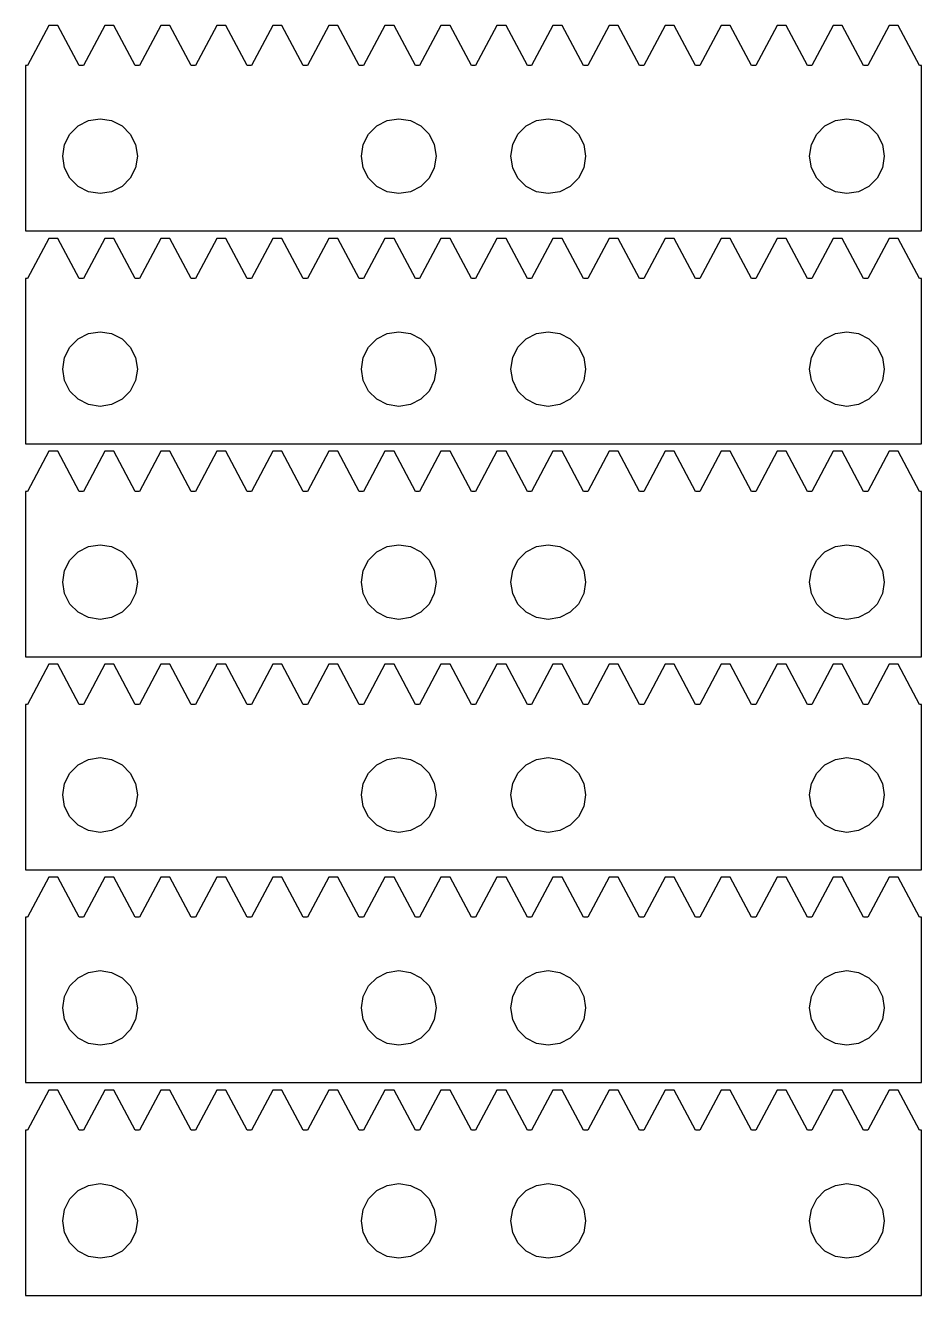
# Model space of a CAD drawing. Header units: metres. Extents: x -9 to 68, y 0 to 68.
# Drawn here: x 20 to 68, y 0 to 68 of the extents above; entities that cross this region are included whole.
import ezdxf

# ---------------------------------------------------------------- set-up
doc = ezdxf.new("R2010")
doc.units = ezdxf.units.M

msp = doc.modelspace()

# ---------------------------------------------------------------- linework, layer by layer
for p, q in [((21.2578, 68), (20.1153, 65.8514)), ((21.7422, 68), (21.2578, 68)), ((22.8847, 65.8514), (21.7422, 68)), ((24.2578, 68), (23.1153, 65.8514)), ((24.7422, 68), (24.2578, 68)), ((25.8847, 65.8514), (24.7422, 68)), ((27.2578, 68), (26.1153, 65.8514)), ((27.7422, 68), (27.2578, 68)), ((28.8847, 65.8514), (27.7422, 68)), ((30.2578, 68), (29.1153, 65.8514)), ((30.7422, 68), (30.2578, 68)), ((31.8847, 65.8514), (30.7422, 68)), ((33.2578, 68), (32.1153, 65.8514)), ((33.7422, 68), (33.2578, 68)), ((34.8847, 65.8514), (33.7422, 68)), ((36.2578, 68), (35.1153, 65.8514)), ((36.7422, 68), (36.2578, 68)), ((37.8847, 65.8514), (36.7422, 68)), ((39.2578, 68), (38.1153, 65.8514)), ((39.7422, 68), (39.2578, 68)), ((40.8847, 65.8514), (39.7422, 68)), ((42.2578, 68), (41.1153, 65.8514)), ((42.7422, 68), (42.2578, 68)), ((43.8847, 65.8514), (42.7422, 68)), ((45.2578, 68), (44.1153, 65.8514)), ((45.7422, 68), (45.2578, 68)), ((46.8847, 65.8514), (45.7422, 68)), ((48.2578, 68), (47.1153, 65.8514)), ((48.7422, 68), (48.2578, 68)), ((49.8847, 65.8514), (48.7422, 68)), ((51.2578, 68), (50.1153, 65.8514)), ((51.7422, 68), (51.2578, 68)), ((52.8847, 65.8514), (51.7422, 68)), ((54.2578, 68), (53.1153, 65.8514)), ((54.7422, 68), (54.2578, 68)), ((55.8847, 65.8514), (54.7422, 68)), ((57.2578, 68), (56.1153, 65.8514)), ((57.7422, 68), (57.2578, 68)), ((58.8847, 65.8514), (57.7422, 68)), ((60.2578, 68), (59.1153, 65.8514)), ((60.7422, 68), (60.2578, 68)), ((61.8847, 65.8514), (60.7422, 68)), ((63.2578, 68), (62.1153, 65.8514)), ((63.7422, 68), (63.2578, 68)), ((64.8847, 65.8514), (63.7422, 68)), ((66.2578, 68), (65.1153, 65.8514)), ((66.7422, 68), (66.2578, 68)), ((67.8847, 65.8514), (66.7422, 68)), ((20.1153, 65.8514), (20, 65.8514)), ((20, 65.8514), (20, 57)), ((23.1153, 65.8514), (22.8847, 65.8514)), ((26.1153, 65.8514), (25.8847, 65.8514)), ((29.1153, 65.8514), (28.8847, 65.8514)), ((32.1153, 65.8514), (31.8847, 65.8514)), ((35.1153, 65.8514), (34.8847, 65.8514)), ((38.1153, 65.8514), (37.8847, 65.8514)), ((41.1153, 65.8514), (40.8847, 65.8514)), ((44.1153, 65.8514), (43.8847, 65.8514)), ((47.1153, 65.8514), (46.8847, 65.8514)), ((50.1153, 65.8514), (49.8847, 65.8514)), ((53.1153, 65.8514), (52.8847, 65.8514)), ((56.1153, 65.8514), (55.8847, 65.8514)), ((59.1153, 65.8514), (58.8847, 65.8514)), ((62.1153, 65.8514), (61.8847, 65.8514)), ((65.1153, 65.8514), (64.8847, 65.8514)), ((68, 65.8514), (67.8847, 65.8514)), ((68, 57), (68, 65.8514)), ((22.382, 62.1756), (22.8244, 62.618)), ((22.8244, 62.618), (23.382, 62.9021)), ((23.382, 62.9021), (24, 63)), ((24, 63), (24.618, 62.9021)), ((24.618, 62.9021), (25.1756, 62.618)), ((25.1756, 62.618), (25.618, 62.1756)), ((38.382, 62.1756), (38.8244, 62.618)), ((38.8244, 62.618), (39.382, 62.9021)), ((39.382, 62.9021), (40, 63)), ((40, 63), (40.618, 62.9021)), ((40.618, 62.9021), (41.1756, 62.618)), ((41.1756, 62.618), (41.618, 62.1756)), ((46.382, 62.1756), (46.8244, 62.618)), ((46.8244, 62.618), (47.382, 62.9021)), ((47.382, 62.9021), (48, 63)), ((48, 63), (48.618, 62.9021)), ((48.618, 62.9021), (49.1756, 62.618)), ((49.1756, 62.618), (49.618, 62.1756)), ((62.382, 62.1756), (62.8244, 62.618)), ((62.8244, 62.618), (63.382, 62.9021)), ((63.382, 62.9021), (64, 63)), ((64, 63), (64.618, 62.9021)), ((64.618, 62.9021), (65.1756, 62.618)), ((65.1756, 62.618), (65.618, 62.1756)), ((22.0979, 61.618), (22.382, 62.1756)), ((25.618, 62.1756), (25.9021, 61.618)), ((38.0979, 61.618), (38.382, 62.1756)), ((41.618, 62.1756), (41.9021, 61.618)), ((46.0979, 61.618), (46.382, 62.1756)), ((49.618, 62.1756), (49.9021, 61.618)), ((62.0979, 61.618), (62.382, 62.1756)), ((65.618, 62.1756), (65.9021, 61.618)), ((22, 61), (22.0979, 61.618)), ((25.9021, 61.618), (26, 61)), ((38, 61), (38.0979, 61.618)), ((41.9021, 61.618), (42, 61)), ((46, 61), (46.0979, 61.618)), ((49.9021, 61.618), (50, 61)), ((62, 61), (62.0979, 61.618)), ((65.9021, 61.618), (66, 61)), ((22.0979, 60.382), (22, 61)), ((26, 61), (25.9021, 60.382)), ((38.0979, 60.382), (38, 61)), ((42, 61), (41.9021, 60.382)), ((46.0979, 60.382), (46, 61)), ((50, 61), (49.9021, 60.382)), ((62.0979, 60.382), (62, 61)), ((66, 61), (65.9021, 60.382)), ((22.382, 59.8244), (22.0979, 60.382)), ((25.9021, 60.382), (25.618, 59.8244)), ((38.382, 59.8244), (38.0979, 60.382)), ((41.9021, 60.382), (41.618, 59.8244)), ((46.382, 59.8244), (46.0979, 60.382)), ((49.9021, 60.382), (49.618, 59.8244)), ((62.382, 59.8244), (62.0979, 60.382)), ((65.9021, 60.382), (65.618, 59.8244)), ((22.8244, 59.382), (22.382, 59.8244)), ((23.382, 59.0979), (22.8244, 59.382)), ((25.1756, 59.382), (24.618, 59.0979)), ((25.618, 59.8244), (25.1756, 59.382)), ((38.8244, 59.382), (38.382, 59.8244)), ((39.382, 59.0979), (38.8244, 59.382)), ((41.1756, 59.382), (40.618, 59.0979)), ((41.618, 59.8244), (41.1756, 59.382)), ((46.8244, 59.382), (46.382, 59.8244)), ((47.382, 59.0979), (46.8244, 59.382)), ((49.1756, 59.382), (48.618, 59.0979)), ((49.618, 59.8244), (49.1756, 59.382)), ((62.8244, 59.382), (62.382, 59.8244)), ((63.382, 59.0979), (62.8244, 59.382)), ((65.1756, 59.382), (64.618, 59.0979)), ((65.618, 59.8244), (65.1756, 59.382)), ((24, 59), (23.382, 59.0979)), ((24.618, 59.0979), (24, 59)), ((40, 59), (39.382, 59.0979)), ((40.618, 59.0979), (40, 59)), ((48, 59), (47.382, 59.0979)), ((48.618, 59.0979), (48, 59)), ((64, 59), (63.382, 59.0979)), ((64.618, 59.0979), (64, 59)), ((20, 57), (68, 57)), ((21.2578, 56.6), (20.1153, 54.4514)), ((21.7422, 56.6), (21.2578, 56.6)), ((22.8847, 54.4514), (21.7422, 56.6)), ((24.2578, 56.6), (23.1153, 54.4514)), ((24.7422, 56.6), (24.2578, 56.6)), ((25.8847, 54.4514), (24.7422, 56.6)), ((27.2578, 56.6), (26.1153, 54.4514)), ((27.7422, 56.6), (27.2578, 56.6)), ((28.8847, 54.4514), (27.7422, 56.6)), ((30.2578, 56.6), (29.1153, 54.4514)), ((30.7422, 56.6), (30.2578, 56.6)), ((31.8847, 54.4514), (30.7422, 56.6)), ((33.2578, 56.6), (32.1153, 54.4514)), ((33.7422, 56.6), (33.2578, 56.6)), ((34.8847, 54.4514), (33.7422, 56.6)), ((36.2578, 56.6), (35.1153, 54.4514)), ((36.7422, 56.6), (36.2578, 56.6)), ((37.8847, 54.4514), (36.7422, 56.6)), ((39.2578, 56.6), (38.1153, 54.4514)), ((39.7422, 56.6), (39.2578, 56.6)), ((40.8847, 54.4514), (39.7422, 56.6)), ((42.2578, 56.6), (41.1153, 54.4514)), ((42.7422, 56.6), (42.2578, 56.6)), ((43.8847, 54.4514), (42.7422, 56.6)), ((45.2578, 56.6), (44.1153, 54.4514)), ((45.7422, 56.6), (45.2578, 56.6)), ((46.8847, 54.4514), (45.7422, 56.6)), ((48.2578, 56.6), (47.1153, 54.4514)), ((48.7422, 56.6), (48.2578, 56.6)), ((49.8847, 54.4514), (48.7422, 56.6)), ((51.2578, 56.6), (50.1153, 54.4514)), ((51.7422, 56.6), (51.2578, 56.6)), ((52.8847, 54.4514), (51.7422, 56.6)), ((54.2578, 56.6), (53.1153, 54.4514)), ((54.7422, 56.6), (54.2578, 56.6)), ((55.8847, 54.4514), (54.7422, 56.6)), ((57.2578, 56.6), (56.1153, 54.4514)), ((57.7422, 56.6), (57.2578, 56.6)), ((58.8847, 54.4514), (57.7422, 56.6)), ((60.2578, 56.6), (59.1153, 54.4514)), ((60.7422, 56.6), (60.2578, 56.6)), ((61.8847, 54.4514), (60.7422, 56.6)), ((63.2578, 56.6), (62.1153, 54.4514)), ((63.7422, 56.6), (63.2578, 56.6)), ((64.8847, 54.4514), (63.7422, 56.6)), ((66.2578, 56.6), (65.1153, 54.4514)), ((66.7422, 56.6), (66.2578, 56.6)), ((67.8847, 54.4514), (66.7422, 56.6)), ((20.1153, 54.4514), (20, 54.4514)), ((20, 54.4514), (20, 45.6)), ((23.1153, 54.4514), (22.8847, 54.4514)), ((26.1153, 54.4514), (25.8847, 54.4514)), ((29.1153, 54.4514), (28.8847, 54.4514)), ((32.1153, 54.4514), (31.8847, 54.4514)), ((35.1153, 54.4514), (34.8847, 54.4514)), ((38.1153, 54.4514), (37.8847, 54.4514)), ((41.1153, 54.4514), (40.8847, 54.4514)), ((44.1153, 54.4514), (43.8847, 54.4514)), ((47.1153, 54.4514), (46.8847, 54.4514)), ((50.1153, 54.4514), (49.8847, 54.4514)), ((53.1153, 54.4514), (52.8847, 54.4514)), ((56.1153, 54.4514), (55.8847, 54.4514)), ((59.1153, 54.4514), (58.8847, 54.4514)), ((62.1153, 54.4514), (61.8847, 54.4514)), ((65.1153, 54.4514), (64.8847, 54.4514)), ((68, 54.4514), (67.8847, 54.4514)), ((68, 45.6), (68, 54.4514)), ((22.382, 50.7756), (22.8244, 51.218)), ((22.8244, 51.218), (23.382, 51.5021)), ((23.382, 51.5021), (24, 51.6)), ((24, 51.6), (24.618, 51.5021)), ((24.618, 51.5021), (25.1756, 51.218)), ((25.1756, 51.218), (25.618, 50.7756)), ((38.382, 50.7756), (38.8244, 51.218)), ((38.8244, 51.218), (39.382, 51.5021)), ((39.382, 51.5021), (40, 51.6)), ((40, 51.6), (40.618, 51.5021)), ((40.618, 51.5021), (41.1756, 51.218)), ((41.1756, 51.218), (41.618, 50.7756)), ((46.382, 50.7756), (46.8244, 51.218)), ((46.8244, 51.218), (47.382, 51.5021)), ((47.382, 51.5021), (48, 51.6)), ((48, 51.6), (48.618, 51.5021)), ((48.618, 51.5021), (49.1756, 51.218)), ((49.1756, 51.218), (49.618, 50.7756)), ((62.382, 50.7756), (62.8244, 51.218)), ((62.8244, 51.218), (63.382, 51.5021)), ((63.382, 51.5021), (64, 51.6)), ((64, 51.6), (64.618, 51.5021)), ((64.618, 51.5021), (65.1756, 51.218)), ((65.1756, 51.218), (65.618, 50.7756)), ((22.0979, 50.218), (22.382, 50.7756)), ((25.618, 50.7756), (25.9021, 50.218)), ((38.0979, 50.218), (38.382, 50.7756)), ((41.618, 50.7756), (41.9021, 50.218)), ((46.0979, 50.218), (46.382, 50.7756)), ((49.618, 50.7756), (49.9021, 50.218)), ((62.0979, 50.218), (62.382, 50.7756)), ((65.618, 50.7756), (65.9021, 50.218)), ((22, 49.6), (22.0979, 50.218)), ((25.9021, 50.218), (26, 49.6)), ((38, 49.6), (38.0979, 50.218)), ((41.9021, 50.218), (42, 49.6)), ((46, 49.6), (46.0979, 50.218)), ((49.9021, 50.218), (50, 49.6)), ((62, 49.6), (62.0979, 50.218)), ((65.9021, 50.218), (66, 49.6)), ((22.0979, 48.982), (22, 49.6)), ((22.382, 48.4244), (22.0979, 48.982)), ((25.9021, 48.982), (25.618, 48.4244)), ((26, 49.6), (25.9021, 48.982)), ((38.0979, 48.982), (38, 49.6)), ((38.382, 48.4244), (38.0979, 48.982)), ((41.9021, 48.982), (41.618, 48.4244)), ((42, 49.6), (41.9021, 48.982)), ((46.0979, 48.982), (46, 49.6)), ((46.382, 48.4244), (46.0979, 48.982)), ((49.9021, 48.982), (49.618, 48.4244)), ((50, 49.6), (49.9021, 48.982)), ((62.0979, 48.982), (62, 49.6)), ((62.382, 48.4244), (62.0979, 48.982)), ((65.9021, 48.982), (65.618, 48.4244)), ((66, 49.6), (65.9021, 48.982)), ((22.8244, 47.982), (22.382, 48.4244)), ((25.618, 48.4244), (25.1756, 47.982)), ((38.8244, 47.982), (38.382, 48.4244)), ((41.618, 48.4244), (41.1756, 47.982)), ((46.8244, 47.982), (46.382, 48.4244)), ((49.618, 48.4244), (49.1756, 47.982)), ((62.8244, 47.982), (62.382, 48.4244)), ((65.618, 48.4244), (65.1756, 47.982)), ((23.382, 47.6979), (22.8244, 47.982)), ((24, 47.6), (23.382, 47.6979)), ((24.618, 47.6979), (24, 47.6)), ((25.1756, 47.982), (24.618, 47.6979)), ((39.382, 47.6979), (38.8244, 47.982)), ((40, 47.6), (39.382, 47.6979)), ((40.618, 47.6979), (40, 47.6)), ((41.1756, 47.982), (40.618, 47.6979)), ((47.382, 47.6979), (46.8244, 47.982)), ((48, 47.6), (47.382, 47.6979)), ((48.618, 47.6979), (48, 47.6)), ((49.1756, 47.982), (48.618, 47.6979)), ((63.382, 47.6979), (62.8244, 47.982)), ((64, 47.6), (63.382, 47.6979)), ((64.618, 47.6979), (64, 47.6)), ((65.1756, 47.982), (64.618, 47.6979)), ((20, 45.6), (68, 45.6)), ((21.2578, 45.2), (20.1153, 43.0514)), ((21.7422, 45.2), (21.2578, 45.2)), ((22.8847, 43.0514), (21.7422, 45.2)), ((24.2578, 45.2), (23.1153, 43.0514)), ((24.7422, 45.2), (24.2578, 45.2)), ((25.8847, 43.0514), (24.7422, 45.2)), ((27.2578, 45.2), (26.1153, 43.0514)), ((27.7422, 45.2), (27.2578, 45.2)), ((28.8847, 43.0514), (27.7422, 45.2)), ((30.2578, 45.2), (29.1153, 43.0514)), ((30.7422, 45.2), (30.2578, 45.2)), ((31.8847, 43.0514), (30.7422, 45.2)), ((33.2578, 45.2), (32.1153, 43.0514)), ((33.7422, 45.2), (33.2578, 45.2)), ((34.8847, 43.0514), (33.7422, 45.2)), ((36.2578, 45.2), (35.1153, 43.0514)), ((36.7422, 45.2), (36.2578, 45.2)), ((37.8847, 43.0514), (36.7422, 45.2)), ((39.2578, 45.2), (38.1153, 43.0514)), ((39.7422, 45.2), (39.2578, 45.2)), ((40.8847, 43.0514), (39.7422, 45.2)), ((42.2578, 45.2), (41.1153, 43.0514)), ((42.7422, 45.2), (42.2578, 45.2)), ((43.8847, 43.0514), (42.7422, 45.2)), ((45.2578, 45.2), (44.1153, 43.0514)), ((45.7422, 45.2), (45.2578, 45.2)), ((46.8847, 43.0514), (45.7422, 45.2)), ((48.2578, 45.2), (47.1153, 43.0514)), ((48.7422, 45.2), (48.2578, 45.2)), ((49.8847, 43.0514), (48.7422, 45.2)), ((51.2578, 45.2), (50.1153, 43.0514)), ((51.7422, 45.2), (51.2578, 45.2)), ((52.8847, 43.0514), (51.7422, 45.2)), ((54.2578, 45.2), (53.1153, 43.0514)), ((54.7422, 45.2), (54.2578, 45.2)), ((55.8847, 43.0514), (54.7422, 45.2)), ((57.2578, 45.2), (56.1153, 43.0514)), ((57.7422, 45.2), (57.2578, 45.2)), ((58.8847, 43.0514), (57.7422, 45.2)), ((60.2578, 45.2), (59.1153, 43.0514)), ((60.7422, 45.2), (60.2578, 45.2)), ((61.8847, 43.0514), (60.7422, 45.2)), ((63.2578, 45.2), (62.1153, 43.0514)), ((63.7422, 45.2), (63.2578, 45.2)), ((64.8847, 43.0514), (63.7422, 45.2)), ((66.2578, 45.2), (65.1153, 43.0514)), ((66.7422, 45.2), (66.2578, 45.2)), ((67.8847, 43.0514), (66.7422, 45.2)), ((20.1153, 43.0514), (20, 43.0514)), ((20, 43.0514), (20, 34.2)), ((23.1153, 43.0514), (22.8847, 43.0514)), ((26.1153, 43.0514), (25.8847, 43.0514)), ((29.1153, 43.0514), (28.8847, 43.0514)), ((32.1153, 43.0514), (31.8847, 43.0514)), ((35.1153, 43.0514), (34.8847, 43.0514)), ((38.1153, 43.0514), (37.8847, 43.0514)), ((41.1153, 43.0514), (40.8847, 43.0514)), ((44.1153, 43.0514), (43.8847, 43.0514)), ((47.1153, 43.0514), (46.8847, 43.0514)), ((50.1153, 43.0514), (49.8847, 43.0514)), ((53.1153, 43.0514), (52.8847, 43.0514)), ((56.1153, 43.0514), (55.8847, 43.0514)), ((59.1153, 43.0514), (58.8847, 43.0514)), ((62.1153, 43.0514), (61.8847, 43.0514)), ((65.1153, 43.0514), (64.8847, 43.0514)), ((68, 43.0514), (67.8847, 43.0514)), ((68, 34.2), (68, 43.0514)), ((23.382, 40.1021), (24, 40.2)), ((24, 40.2), (24.618, 40.1021)), ((39.382, 40.1021), (40, 40.2)), ((40, 40.2), (40.618, 40.1021)), ((47.382, 40.1021), (48, 40.2)), ((48, 40.2), (48.618, 40.1021)), ((63.382, 40.1021), (64, 40.2)), ((64, 40.2), (64.618, 40.1021)), ((22.382, 39.3756), (22.8244, 39.818)), ((22.8244, 39.818), (23.382, 40.1021)), ((24.618, 40.1021), (25.1756, 39.818)), ((25.1756, 39.818), (25.618, 39.3756)), ((38.382, 39.3756), (38.8244, 39.818)), ((38.8244, 39.818), (39.382, 40.1021)), ((40.618, 40.1021), (41.1756, 39.818)), ((41.1756, 39.818), (41.618, 39.3756)), ((46.382, 39.3756), (46.8244, 39.818)), ((46.8244, 39.818), (47.382, 40.1021)), ((48.618, 40.1021), (49.1756, 39.818)), ((49.1756, 39.818), (49.618, 39.3756)), ((62.382, 39.3756), (62.8244, 39.818)), ((62.8244, 39.818), (63.382, 40.1021)), ((64.618, 40.1021), (65.1756, 39.818)), ((65.1756, 39.818), (65.618, 39.3756)), ((22, 38.2), (22.0979, 38.818)), ((22.0979, 38.818), (22.382, 39.3756)), ((25.618, 39.3756), (25.9021, 38.818)), ((25.9021, 38.818), (26, 38.2)), ((38, 38.2), (38.0979, 38.818)), ((38.0979, 38.818), (38.382, 39.3756)), ((41.618, 39.3756), (41.9021, 38.818)), ((41.9021, 38.818), (42, 38.2)), ((46, 38.2), (46.0979, 38.818)), ((46.0979, 38.818), (46.382, 39.3756)), ((49.618, 39.3756), (49.9021, 38.818)), ((49.9021, 38.818), (50, 38.2)), ((62, 38.2), (62.0979, 38.818)), ((62.0979, 38.818), (62.382, 39.3756)), ((65.618, 39.3756), (65.9021, 38.818)), ((65.9021, 38.818), (66, 38.2)), ((22.0979, 37.582), (22, 38.2)), ((26, 38.2), (25.9021, 37.582)), ((38.0979, 37.582), (38, 38.2)), ((42, 38.2), (41.9021, 37.582)), ((46.0979, 37.582), (46, 38.2)), ((50, 38.2), (49.9021, 37.582)), ((62.0979, 37.582), (62, 38.2)), ((66, 38.2), (65.9021, 37.582)), ((22.382, 37.0244), (22.0979, 37.582)), ((25.9021, 37.582), (25.618, 37.0244)), ((38.382, 37.0244), (38.0979, 37.582)), ((41.9021, 37.582), (41.618, 37.0244)), ((46.382, 37.0244), (46.0979, 37.582)), ((49.9021, 37.582), (49.618, 37.0244)), ((62.382, 37.0244), (62.0979, 37.582)), ((65.9021, 37.582), (65.618, 37.0244)), ((22.8244, 36.582), (22.382, 37.0244)), ((25.618, 37.0244), (25.1756, 36.582)), ((38.8244, 36.582), (38.382, 37.0244)), ((41.618, 37.0244), (41.1756, 36.582)), ((46.8244, 36.582), (46.382, 37.0244)), ((49.618, 37.0244), (49.1756, 36.582)), ((62.8244, 36.582), (62.382, 37.0244)), ((65.618, 37.0244), (65.1756, 36.582)), ((23.382, 36.2979), (22.8244, 36.582)), ((24, 36.2), (23.382, 36.2979)), ((24.618, 36.2979), (24, 36.2)), ((25.1756, 36.582), (24.618, 36.2979)), ((39.382, 36.2979), (38.8244, 36.582)), ((40, 36.2), (39.382, 36.2979)), ((40.618, 36.2979), (40, 36.2)), ((41.1756, 36.582), (40.618, 36.2979)), ((47.382, 36.2979), (46.8244, 36.582)), ((48, 36.2), (47.382, 36.2979)), ((48.618, 36.2979), (48, 36.2)), ((49.1756, 36.582), (48.618, 36.2979)), ((63.382, 36.2979), (62.8244, 36.582)), ((64, 36.2), (63.382, 36.2979)), ((64.618, 36.2979), (64, 36.2)), ((65.1756, 36.582), (64.618, 36.2979)), ((20, 34.2), (68, 34.2)), ((21.2578, 33.8), (20.1153, 31.6514)), ((21.7422, 33.8), (21.2578, 33.8)), ((22.8847, 31.6514), (21.7422, 33.8)), ((24.2578, 33.8), (23.1153, 31.6514)), ((24.7422, 33.8), (24.2578, 33.8)), ((25.8847, 31.6514), (24.7422, 33.8)), ((27.2578, 33.8), (26.1153, 31.6514)), ((27.7422, 33.8), (27.2578, 33.8)), ((28.8847, 31.6514), (27.7422, 33.8)), ((30.2578, 33.8), (29.1153, 31.6514)), ((30.7422, 33.8), (30.2578, 33.8)), ((31.8847, 31.6514), (30.7422, 33.8)), ((33.2578, 33.8), (32.1153, 31.6514)), ((33.7422, 33.8), (33.2578, 33.8)), ((34.8847, 31.6514), (33.7422, 33.8)), ((36.2578, 33.8), (35.1153, 31.6514)), ((36.7422, 33.8), (36.2578, 33.8)), ((37.8847, 31.6514), (36.7422, 33.8)), ((39.2578, 33.8), (38.1153, 31.6514)), ((39.7422, 33.8), (39.2578, 33.8)), ((40.8847, 31.6514), (39.7422, 33.8)), ((42.2578, 33.8), (41.1153, 31.6514)), ((42.7422, 33.8), (42.2578, 33.8)), ((43.8847, 31.6514), (42.7422, 33.8)), ((45.2578, 33.8), (44.1153, 31.6514)), ((45.7422, 33.8), (45.2578, 33.8)), ((46.8847, 31.6514), (45.7422, 33.8)), ((48.2578, 33.8), (47.1153, 31.6514)), ((48.7422, 33.8), (48.2578, 33.8)), ((49.8847, 31.6514), (48.7422, 33.8)), ((51.2578, 33.8), (50.1153, 31.6514)), ((51.7422, 33.8), (51.2578, 33.8)), ((52.8847, 31.6514), (51.7422, 33.8)), ((54.2578, 33.8), (53.1153, 31.6514)), ((54.7422, 33.8), (54.2578, 33.8)), ((55.8847, 31.6514), (54.7422, 33.8)), ((57.2578, 33.8), (56.1153, 31.6514)), ((57.7422, 33.8), (57.2578, 33.8)), ((58.8847, 31.6514), (57.7422, 33.8)), ((60.2578, 33.8), (59.1153, 31.6514)), ((60.7422, 33.8), (60.2578, 33.8)), ((61.8847, 31.6514), (60.7422, 33.8)), ((63.2578, 33.8), (62.1153, 31.6514)), ((63.7422, 33.8), (63.2578, 33.8)), ((64.8847, 31.6514), (63.7422, 33.8)), ((66.2578, 33.8), (65.1153, 31.6514)), ((66.7422, 33.8), (66.2578, 33.8)), ((67.8847, 31.6514), (66.7422, 33.8)), ((20.1153, 31.6514), (20, 31.6514)), ((20, 31.6514), (20, 22.8)), ((23.1153, 31.6514), (22.8847, 31.6514)), ((26.1153, 31.6514), (25.8847, 31.6514)), ((29.1153, 31.6514), (28.8847, 31.6514)), ((32.1153, 31.6514), (31.8847, 31.6514)), ((35.1153, 31.6514), (34.8847, 31.6514)), ((38.1153, 31.6514), (37.8847, 31.6514)), ((41.1153, 31.6514), (40.8847, 31.6514)), ((44.1153, 31.6514), (43.8847, 31.6514)), ((47.1153, 31.6514), (46.8847, 31.6514)), ((50.1153, 31.6514), (49.8847, 31.6514)), ((53.1153, 31.6514), (52.8847, 31.6514)), ((56.1153, 31.6514), (55.8847, 31.6514)), ((59.1153, 31.6514), (58.8847, 31.6514)), ((62.1153, 31.6514), (61.8847, 31.6514)), ((65.1153, 31.6514), (64.8847, 31.6514)), ((68, 31.6514), (67.8847, 31.6514)), ((68, 22.8), (68, 31.6514)), ((22.8244, 28.418), (23.382, 28.7021)), ((23.382, 28.7021), (24, 28.8)), ((24, 28.8), (24.618, 28.7021)), ((24.618, 28.7021), (25.1756, 28.418)), ((38.8244, 28.418), (39.382, 28.7021)), ((39.382, 28.7021), (40, 28.8)), ((40, 28.8), (40.618, 28.7021)), ((40.618, 28.7021), (41.1756, 28.418)), ((46.8244, 28.418), (47.382, 28.7021)), ((47.382, 28.7021), (48, 28.8)), ((48, 28.8), (48.618, 28.7021)), ((48.618, 28.7021), (49.1756, 28.418)), ((62.8244, 28.418), (63.382, 28.7021)), ((63.382, 28.7021), (64, 28.8)), ((64, 28.8), (64.618, 28.7021)), ((64.618, 28.7021), (65.1756, 28.418)), ((22.0979, 27.418), (22.382, 27.9756)), ((22.382, 27.9756), (22.8244, 28.418)), ((25.1756, 28.418), (25.618, 27.9756)), ((25.618, 27.9756), (25.9021, 27.418)), ((38.0979, 27.418), (38.382, 27.9756)), ((38.382, 27.9756), (38.8244, 28.418)), ((41.1756, 28.418), (41.618, 27.9756)), ((41.618, 27.9756), (41.9021, 27.418)), ((46.0979, 27.418), (46.382, 27.9756)), ((46.382, 27.9756), (46.8244, 28.418)), ((49.1756, 28.418), (49.618, 27.9756)), ((49.618, 27.9756), (49.9021, 27.418)), ((62.0979, 27.418), (62.382, 27.9756)), ((62.382, 27.9756), (62.8244, 28.418)), ((65.1756, 28.418), (65.618, 27.9756)), ((65.618, 27.9756), (65.9021, 27.418)), ((22, 26.8), (22.0979, 27.418)), ((25.9021, 27.418), (26, 26.8)), ((38, 26.8), (38.0979, 27.418)), ((41.9021, 27.418), (42, 26.8)), ((46, 26.8), (46.0979, 27.418)), ((49.9021, 27.418), (50, 26.8)), ((62, 26.8), (62.0979, 27.418)), ((65.9021, 27.418), (66, 26.8)), ((22.0979, 26.182), (22, 26.8)), ((26, 26.8), (25.9021, 26.182)), ((38.0979, 26.182), (38, 26.8)), ((42, 26.8), (41.9021, 26.182)), ((46.0979, 26.182), (46, 26.8)), ((50, 26.8), (49.9021, 26.182)), ((62.0979, 26.182), (62, 26.8)), ((66, 26.8), (65.9021, 26.182)), ((22.382, 25.6244), (22.0979, 26.182)), ((25.9021, 26.182), (25.618, 25.6244)), ((38.382, 25.6244), (38.0979, 26.182)), ((41.9021, 26.182), (41.618, 25.6244)), ((46.382, 25.6244), (46.0979, 26.182)), ((49.9021, 26.182), (49.618, 25.6244)), ((62.382, 25.6244), (62.0979, 26.182)), ((65.9021, 26.182), (65.618, 25.6244)), ((22.8244, 25.182), (22.382, 25.6244)), ((23.382, 24.8979), (22.8244, 25.182)), ((25.1756, 25.182), (24.618, 24.8979)), ((25.618, 25.6244), (25.1756, 25.182)), ((38.8244, 25.182), (38.382, 25.6244)), ((39.382, 24.8979), (38.8244, 25.182)), ((41.1756, 25.182), (40.618, 24.8979)), ((41.618, 25.6244), (41.1756, 25.182)), ((46.8244, 25.182), (46.382, 25.6244)), ((47.382, 24.8979), (46.8244, 25.182)), ((49.1756, 25.182), (48.618, 24.8979)), ((49.618, 25.6244), (49.1756, 25.182)), ((62.8244, 25.182), (62.382, 25.6244)), ((63.382, 24.8979), (62.8244, 25.182)), ((65.1756, 25.182), (64.618, 24.8979)), ((65.618, 25.6244), (65.1756, 25.182)), ((24, 24.8), (23.382, 24.8979)), ((24.618, 24.8979), (24, 24.8)), ((40, 24.8), (39.382, 24.8979)), ((40.618, 24.8979), (40, 24.8)), ((48, 24.8), (47.382, 24.8979)), ((48.618, 24.8979), (48, 24.8)), ((64, 24.8), (63.382, 24.8979)), ((64.618, 24.8979), (64, 24.8)), ((20, 22.8), (68, 22.8)), ((21.2578, 22.4), (20.1153, 20.2514)), ((21.7422, 22.4), (21.2578, 22.4)), ((22.8847, 20.2514), (21.7422, 22.4)), ((24.2578, 22.4), (23.1153, 20.2514)), ((24.7422, 22.4), (24.2578, 22.4)), ((25.8847, 20.2514), (24.7422, 22.4)), ((27.2578, 22.4), (26.1153, 20.2514)), ((27.7422, 22.4), (27.2578, 22.4)), ((28.8847, 20.2514), (27.7422, 22.4)), ((30.2578, 22.4), (29.1153, 20.2514)), ((30.7422, 22.4), (30.2578, 22.4)), ((31.8847, 20.2514), (30.7422, 22.4)), ((33.2578, 22.4), (32.1153, 20.2514)), ((33.7422, 22.4), (33.2578, 22.4)), ((34.8847, 20.2514), (33.7422, 22.4)), ((36.2578, 22.4), (35.1153, 20.2514)), ((36.7422, 22.4), (36.2578, 22.4)), ((37.8847, 20.2514), (36.7422, 22.4)), ((39.2578, 22.4), (38.1153, 20.2514)), ((39.7422, 22.4), (39.2578, 22.4)), ((40.8847, 20.2514), (39.7422, 22.4)), ((42.2578, 22.4), (41.1153, 20.2514)), ((42.7422, 22.4), (42.2578, 22.4)), ((43.8847, 20.2514), (42.7422, 22.4)), ((45.2578, 22.4), (44.1153, 20.2514)), ((45.7422, 22.4), (45.2578, 22.4)), ((46.8847, 20.2514), (45.7422, 22.4)), ((48.2578, 22.4), (47.1153, 20.2514)), ((48.7422, 22.4), (48.2578, 22.4)), ((49.8847, 20.2514), (48.7422, 22.4)), ((51.2578, 22.4), (50.1153, 20.2514)), ((51.7422, 22.4), (51.2578, 22.4)), ((52.8847, 20.2514), (51.7422, 22.4)), ((54.2578, 22.4), (53.1153, 20.2514)), ((54.7422, 22.4), (54.2578, 22.4)), ((55.8847, 20.2514), (54.7422, 22.4)), ((57.2578, 22.4), (56.1153, 20.2514)), ((57.7422, 22.4), (57.2578, 22.4)), ((58.8847, 20.2514), (57.7422, 22.4)), ((60.2578, 22.4), (59.1153, 20.2514)), ((60.7422, 22.4), (60.2578, 22.4)), ((61.8847, 20.2514), (60.7422, 22.4)), ((63.2578, 22.4), (62.1153, 20.2514)), ((63.7422, 22.4), (63.2578, 22.4)), ((64.8847, 20.2514), (63.7422, 22.4)), ((66.2578, 22.4), (65.1153, 20.2514)), ((66.7422, 22.4), (66.2578, 22.4)), ((67.8847, 20.2514), (66.7422, 22.4)), ((20.1153, 20.2514), (20, 20.2514)), ((20, 20.2514), (20, 11.4)), ((23.1153, 20.2514), (22.8847, 20.2514)), ((26.1153, 20.2514), (25.8847, 20.2514)), ((29.1153, 20.2514), (28.8847, 20.2514)), ((32.1153, 20.2514), (31.8847, 20.2514)), ((35.1153, 20.2514), (34.8847, 20.2514)), ((38.1153, 20.2514), (37.8847, 20.2514)), ((41.1153, 20.2514), (40.8847, 20.2514)), ((44.1153, 20.2514), (43.8847, 20.2514)), ((47.1153, 20.2514), (46.8847, 20.2514)), ((50.1153, 20.2514), (49.8847, 20.2514)), ((53.1153, 20.2514), (52.8847, 20.2514)), ((56.1153, 20.2514), (55.8847, 20.2514)), ((59.1153, 20.2514), (58.8847, 20.2514)), ((62.1153, 20.2514), (61.8847, 20.2514)), ((65.1153, 20.2514), (64.8847, 20.2514)), ((68, 20.2514), (67.8847, 20.2514)), ((68, 11.4), (68, 20.2514)), ((22.382, 16.5756), (22.8244, 17.018)), ((22.8244, 17.018), (23.382, 17.3021)), ((23.382, 17.3021), (24, 17.4)), ((24, 17.4), (24.618, 17.3021)), ((24.618, 17.3021), (25.1756, 17.018)), ((25.1756, 17.018), (25.618, 16.5756)), ((38.382, 16.5756), (38.8244, 17.018)), ((38.8244, 17.018), (39.382, 17.3021)), ((39.382, 17.3021), (40, 17.4)), ((40, 17.4), (40.618, 17.3021)), ((40.618, 17.3021), (41.1756, 17.018)), ((41.1756, 17.018), (41.618, 16.5756)), ((46.382, 16.5756), (46.8244, 17.018)), ((46.8244, 17.018), (47.382, 17.3021)), ((47.382, 17.3021), (48, 17.4)), ((48, 17.4), (48.618, 17.3021)), ((48.618, 17.3021), (49.1756, 17.018)), ((49.1756, 17.018), (49.618, 16.5756)), ((62.382, 16.5756), (62.8244, 17.018)), ((62.8244, 17.018), (63.382, 17.3021)), ((63.382, 17.3021), (64, 17.4)), ((64, 17.4), (64.618, 17.3021)), ((64.618, 17.3021), (65.1756, 17.018)), ((65.1756, 17.018), (65.618, 16.5756)), ((22.0979, 16.018), (22.382, 16.5756)), ((25.618, 16.5756), (25.9021, 16.018)), ((38.0979, 16.018), (38.382, 16.5756)), ((41.618, 16.5756), (41.9021, 16.018)), ((46.0979, 16.018), (46.382, 16.5756)), ((49.618, 16.5756), (49.9021, 16.018)), ((62.0979, 16.018), (62.382, 16.5756)), ((65.618, 16.5756), (65.9021, 16.018)), ((22, 15.4), (22.0979, 16.018)), ((25.9021, 16.018), (26, 15.4)), ((38, 15.4), (38.0979, 16.018)), ((41.9021, 16.018), (42, 15.4)), ((46, 15.4), (46.0979, 16.018)), ((49.9021, 16.018), (50, 15.4)), ((62, 15.4), (62.0979, 16.018)), ((65.9021, 16.018), (66, 15.4)), ((22.0979, 14.782), (22, 15.4)), ((26, 15.4), (25.9021, 14.782)), ((38.0979, 14.782), (38, 15.4)), ((42, 15.4), (41.9021, 14.782)), ((46.0979, 14.782), (46, 15.4)), ((50, 15.4), (49.9021, 14.782)), ((62.0979, 14.782), (62, 15.4)), ((66, 15.4), (65.9021, 14.782)), ((22.382, 14.2244), (22.0979, 14.782)), ((25.9021, 14.782), (25.618, 14.2244)), ((38.382, 14.2244), (38.0979, 14.782)), ((41.9021, 14.782), (41.618, 14.2244)), ((46.382, 14.2244), (46.0979, 14.782)), ((49.9021, 14.782), (49.618, 14.2244)), ((62.382, 14.2244), (62.0979, 14.782)), ((65.9021, 14.782), (65.618, 14.2244)), ((22.8244, 13.782), (22.382, 14.2244)), ((23.382, 13.4979), (22.8244, 13.782)), ((25.1756, 13.782), (24.618, 13.4979)), ((25.618, 14.2244), (25.1756, 13.782)), ((38.8244, 13.782), (38.382, 14.2244)), ((39.382, 13.4979), (38.8244, 13.782)), ((41.1756, 13.782), (40.618, 13.4979)), ((41.618, 14.2244), (41.1756, 13.782)), ((46.8244, 13.782), (46.382, 14.2244)), ((47.382, 13.4979), (46.8244, 13.782)), ((49.1756, 13.782), (48.618, 13.4979)), ((49.618, 14.2244), (49.1756, 13.782)), ((62.8244, 13.782), (62.382, 14.2244)), ((63.382, 13.4979), (62.8244, 13.782)), ((65.1756, 13.782), (64.618, 13.4979)), ((65.618, 14.2244), (65.1756, 13.782)), ((24, 13.4), (23.382, 13.4979)), ((24.618, 13.4979), (24, 13.4)), ((40, 13.4), (39.382, 13.4979)), ((40.618, 13.4979), (40, 13.4)), ((48, 13.4), (47.382, 13.4979)), ((48.618, 13.4979), (48, 13.4)), ((64, 13.4), (63.382, 13.4979)), ((64.618, 13.4979), (64, 13.4)), ((20, 11.4), (68, 11.4)), ((21.2578, 11), (20.1153, 8.85142)), ((21.7422, 11), (21.2578, 11)), ((22.8847, 8.85142), (21.7422, 11)), ((24.2578, 11), (23.1153, 8.85142)), ((24.7422, 11), (24.2578, 11)), ((25.8847, 8.85142), (24.7422, 11)), ((27.2578, 11), (26.1153, 8.85142)), ((27.7422, 11), (27.2578, 11)), ((28.8847, 8.85142), (27.7422, 11)), ((30.2578, 11), (29.1153, 8.85142)), ((30.7422, 11), (30.2578, 11)), ((31.8847, 8.85142), (30.7422, 11)), ((33.2578, 11), (32.1153, 8.85142)), ((33.7422, 11), (33.2578, 11)), ((34.8847, 8.85142), (33.7422, 11)), ((36.2578, 11), (35.1153, 8.85142)), ((36.7422, 11), (36.2578, 11)), ((37.8847, 8.85142), (36.7422, 11)), ((39.2578, 11), (38.1153, 8.85142)), ((39.7422, 11), (39.2578, 11)), ((40.8847, 8.85142), (39.7422, 11)), ((42.2578, 11), (41.1153, 8.85142)), ((42.7422, 11), (42.2578, 11)), ((43.8847, 8.85142), (42.7422, 11)), ((45.2578, 11), (44.1153, 8.85142)), ((45.7422, 11), (45.2578, 11)), ((46.8847, 8.85142), (45.7422, 11)), ((48.2578, 11), (47.1153, 8.85142)), ((48.7422, 11), (48.2578, 11)), ((49.8847, 8.85142), (48.7422, 11)), ((51.2578, 11), (50.1153, 8.85142)), ((51.7422, 11), (51.2578, 11)), ((52.8847, 8.85142), (51.7422, 11)), ((54.2578, 11), (53.1153, 8.85142)), ((54.7422, 11), (54.2578, 11)), ((55.8847, 8.85142), (54.7422, 11)), ((57.2578, 11), (56.1153, 8.85142)), ((57.7422, 11), (57.2578, 11)), ((58.8847, 8.85142), (57.7422, 11)), ((60.2578, 11), (59.1153, 8.85142)), ((60.7422, 11), (60.2578, 11)), ((61.8847, 8.85142), (60.7422, 11)), ((63.2578, 11), (62.1153, 8.85142)), ((63.7422, 11), (63.2578, 11)), ((64.8847, 8.85142), (63.7422, 11)), ((66.2578, 11), (65.1153, 8.85142)), ((66.7422, 11), (66.2578, 11)), ((67.8847, 8.85142), (66.7422, 11)), ((20.1153, 8.85142), (20, 8.85142)), ((20, 8.85142), (20, 0.00001)), ((23.1153, 8.85142), (22.8847, 8.85142)), ((26.1153, 8.85142), (25.8847, 8.85142)), ((29.1153, 8.85142), (28.8847, 8.85142)), ((32.1153, 8.85142), (31.8847, 8.85142)), ((35.1153, 8.85142), (34.8847, 8.85142)), ((38.1153, 8.85142), (37.8847, 8.85142)), ((41.1153, 8.85142), (40.8847, 8.85142)), ((44.1153, 8.85142), (43.8847, 8.85142)), ((47.1153, 8.85142), (46.8847, 8.85142)), ((50.1153, 8.85142), (49.8847, 8.85142)), ((53.1153, 8.85142), (52.8847, 8.85142)), ((56.1153, 8.85142), (55.8847, 8.85142)), ((59.1153, 8.85142), (58.8847, 8.85142)), ((62.1153, 8.85142), (61.8847, 8.85142)), ((65.1153, 8.85142), (64.8847, 8.85142)), ((68, 8.85142), (67.8847, 8.85142)), ((68, 0.00001), (68, 8.85142)), ((22.382, 5.17557), (22.8244, 5.61803)), ((22.8244, 5.61803), (23.382, 5.90211)), ((23.382, 5.90211), (24, 6)), ((24, 6), (24.618, 5.90211)), ((24.618, 5.90211), (25.1756, 5.61803)), ((25.1756, 5.61803), (25.618, 5.17557)), ((38.382, 5.17557), (38.8244, 5.61803)), ((38.8244, 5.61803), (39.382, 5.90211)), ((39.382, 5.90211), (40, 6)), ((40, 6), (40.618, 5.90211)), ((40.618, 5.90211), (41.1756, 5.61803)), ((41.1756, 5.61803), (41.618, 5.17557)), ((46.382, 5.17557), (46.8244, 5.61803)), ((46.8244, 5.61803), (47.382, 5.90211)), ((47.382, 5.90211), (48, 6)), ((48, 6), (48.618, 5.90211)), ((48.618, 5.90211), (49.1756, 5.61803)), ((49.1756, 5.61803), (49.618, 5.17557)), ((62.382, 5.17557), (62.8244, 5.61803)), ((62.8244, 5.61803), (63.382, 5.90211)), ((63.382, 5.90211), (64, 6)), ((64, 6), (64.618, 5.90211)), ((64.618, 5.90211), (65.1756, 5.61803)), ((65.1756, 5.61803), (65.618, 5.17557)), ((22.0979, 4.61803), (22.382, 5.17557)), ((25.618, 5.17557), (25.9021, 4.61803)), ((38.0979, 4.61803), (38.382, 5.17557)), ((41.618, 5.17557), (41.9021, 4.61803)), ((46.0979, 4.61803), (46.382, 5.17557)), ((49.618, 5.17557), (49.9021, 4.61803)), ((62.0979, 4.61803), (62.382, 5.17557)), ((65.618, 5.17557), (65.9021, 4.61803)), ((22, 4), (22.0979, 4.61803)), ((25.9021, 4.61803), (26, 4)), ((38, 4), (38.0979, 4.61803)), ((41.9021, 4.61803), (42, 4)), ((46, 4), (46.0979, 4.61803)), ((49.9021, 4.61803), (50, 4)), ((62, 4), (62.0979, 4.61803)), ((65.9021, 4.61803), (66, 4)), ((22.0979, 3.38197), (22, 4)), ((26, 4), (25.9021, 3.38197)), ((38.0979, 3.38197), (38, 4)), ((42, 4), (41.9021, 3.38197)), ((46.0979, 3.38197), (46, 4)), ((50, 4), (49.9021, 3.38197)), ((62.0979, 3.38197), (62, 4)), ((66, 4), (65.9021, 3.38197)), ((22.382, 2.82443), (22.0979, 3.38197)), ((22.8244, 2.38197), (22.382, 2.82443)), ((25.618, 2.82443), (25.1756, 2.38197)), ((25.9021, 3.38197), (25.618, 2.82443)), ((38.382, 2.82443), (38.0979, 3.38197)), ((38.8244, 2.38197), (38.382, 2.82443)), ((41.618, 2.82443), (41.1756, 2.38197)), ((41.9021, 3.38197), (41.618, 2.82443)), ((46.382, 2.82443), (46.0979, 3.38197)), ((46.8244, 2.38197), (46.382, 2.82443)), ((49.618, 2.82443), (49.1756, 2.38197)), ((49.9021, 3.38197), (49.618, 2.82443)), ((62.382, 2.82443), (62.0979, 3.38197)), ((62.8244, 2.38197), (62.382, 2.82443)), ((65.618, 2.82443), (65.1756, 2.38197)), ((65.9021, 3.38197), (65.618, 2.82443)), ((23.382, 2.09789), (22.8244, 2.38197)), ((24, 2), (23.382, 2.09789)), ((24.618, 2.09789), (24, 2)), ((25.1756, 2.38197), (24.618, 2.09789)), ((39.382, 2.09789), (38.8244, 2.38197)), ((40, 2), (39.382, 2.09789)), ((40.618, 2.09789), (40, 2)), ((41.1756, 2.38197), (40.618, 2.09789)), ((47.382, 2.09789), (46.8244, 2.38197)), ((48, 2), (47.382, 2.09789)), ((48.618, 2.09789), (48, 2)), ((49.1756, 2.38197), (48.618, 2.09789)), ((63.382, 2.09789), (62.8244, 2.38197)), ((64, 2), (63.382, 2.09789)), ((64.618, 2.09789), (64, 2)), ((65.1756, 2.38197), (64.618, 2.09789)), ((20, 0.00001), (68, 0.00001))]:
    msp.add_line(p, q)

doc.saveas('drawing.dxf')
